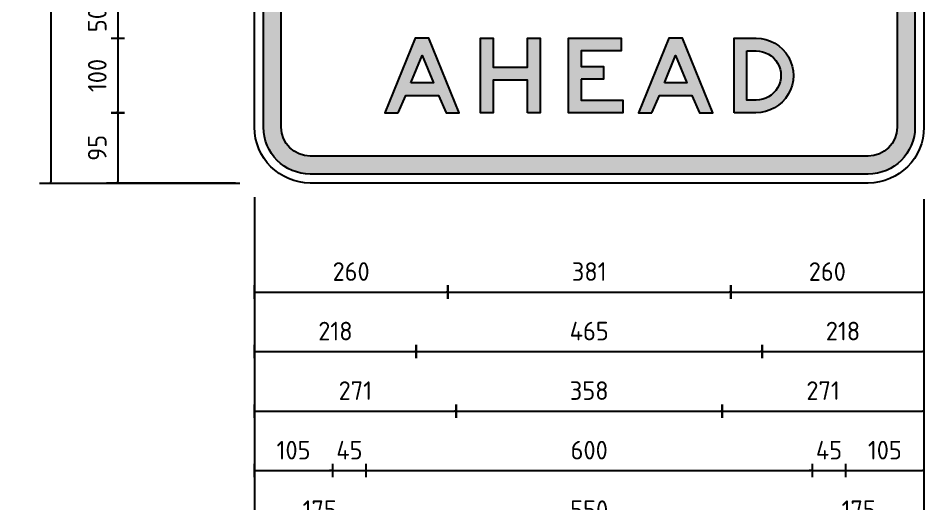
# Model space of a CAD drawing. Extents: x 0 to 420, y 0 to 297.
# Drawn here: x 136.4 to 258.1, y 103.1 to 168.4 of the extents above; entities that cross this region are included whole.
import ezdxf

# ---------------------------------------------------------------- set-up
doc = ezdxf.new("R2010")
doc.units = 0
doc.header["$LTSCALE"] = 12
doc.layers.get('0').update_dxf_attribs({"linetype": 'CONTINUOUS'})
doc.layers.get('DEFPOINTS').update_dxf_attribs({"linetype": 'CONTINUOUS'})
for name, color, linetype in [('L25', 1, 'CONTINUOUS'), ('L35', 3, 'CONTINUOUS'), ('T25', 1, 'CONTINUOUS')]:
    doc.layers.add(name, color=color, linetype=linetype)
doc.styles.add('ISO3098B', font='iso3098b')
doc.dimstyles.new('SIGNSDIM', dxfattribs={"dimtxt": 2.5, "dimasz": 0.2, "dimexe": 1.5, "dimexo": 2, "dimgap": 1.5, "dimtad": 1, "dimdec": 4, "dimlfac": 10, "dimrnd": 1, "dimdsep": 46, "dimtxsty": 'ISO3098B', "dimblk": 'SGNDIM', "dimcen": 0.09, "dimse2": 1, "dimadec": 0, "dimazin": 0, "dimtfac": 1, "dimtdec": 4, "dimtix": 1, "dimtmove": 0, "dimatfit": 3, "dimldrblk": 'SGNDIM', "dimfxl": 1, "dimtolj": 1, "dimtzin": 0, "dimarcsym": 0})

# ---------------------------------------------------------------- blocks, each defined once
blk = doc.blocks.new('SGNDIM')
for p, q in [((0, 0), (-1, 0)), ((0, 4.5), (0, -4.5))]:
    blk.add_line(p, q)
blk = doc.blocks.new('*D6')
at = {"layer": 'DEFPOINTS', "color": 0}
for p in [(168.16428981865, 266.141920622477), (140.7444221418872, 146.1723193313578), (168.16428981865, 146.1723193313578)]:
    blk.add_point(p, dxfattribs=at)
at = {"layer": 'T25', "color": 0, "lineweight": -2}
for p, q in [((166.16428981865, 266.141920622477), (139.2444221418873, 266.141920622477)), ((140.7444221418873, 265.941920622477), (140.7444221418872, 146.3723193313577)), ((166.16428981865, 146.1723193313578), (139.2444221418872, 146.1723193313578))]:
    blk.add_line(p, q, dxfattribs=at)
at = {"layer": 'T25', "color": 0, "lineweight": -2, "xscale": 0.2, "yscale": 0.2, "zscale": 0.2}
for p, rotation in [((140.7444221418873, 266.141920622477), 90), ((140.7444221418872, 146.1723193313578), 270)]:
    blk.add_blockref('SGNDIM', p, dxfattribs=dict(at, rotation=rotation))
at = {"layer": 'T25', "color": 0, "insert": (137.9944221418872, 206.1571199769174), "char_height": 2.5, "attachment_point": 5, "rotation": 90, "style": 'ISO3098B'}
blk.add_mtext('\\A1;1200', dxfattribs=at)
blk = doc.blocks.new('*D7')
at = {"layer": 'DEFPOINTS', "color": 0}
for p in [(194.1114920122527, 149.5073757928945), (168.1422732622527, 144.9612510304618), (194.1114920122527, 131.5762824416499)]:
    blk.add_point(p, dxfattribs=at)
at = {"layer": 'T25', "color": 0, "lineweight": -2}
for p, q in [((168.1422732622527, 142.9612510304618), (168.1422732622527, 130.0762824416499)), ((168.3422732622527, 131.5762824416499), (193.9114920122527, 131.5762824416499))]:
    blk.add_line(p, q, dxfattribs=at)
at = {"layer": 'T25', "color": 0, "lineweight": -2, "xscale": 0.2, "yscale": 0.2, "zscale": 0.2, "rotation": 180}
blk.add_blockref('SGNDIM', (168.1422732622527, 131.5762824416499), dxfattribs=at)
at = {"layer": 'T25', "color": 0, "lineweight": -2, "xscale": 0.2, "yscale": 0.2, "zscale": 0.2}
blk.add_blockref('SGNDIM', (194.1114920122527, 131.5762824416499), dxfattribs=at)
at = {"layer": 'T25', "color": 0, "insert": (181.1268826372527, 134.3262824416499), "char_height": 2.5, "attachment_point": 5, "style": 'ISO3098B'}
blk.add_mtext('\\A1;260', dxfattribs=at)
blk = doc.blocks.new('*D8')
at = {"layer": 'DEFPOINTS', "color": 0}
for p in [(194.1114920122527, 143.2931018205132), (232.1730545122527, 143.2931018205132), (232.1730545122527, 131.5762824416499)]:
    blk.add_point(p, dxfattribs=at)
at = {"layer": 'T25', "color": 0, "lineweight": -2}
blk.add_line((194.3114920122527, 131.5762824416499), (231.9730545122528, 131.5762824416499), dxfattribs=at)
at = {"layer": 'T25', "color": 0, "lineweight": -2, "xscale": 0.2, "yscale": 0.2, "zscale": 0.2, "rotation": 180}
blk.add_blockref('SGNDIM', (194.1114920122527, 131.5762824416499), dxfattribs=at)
at = {"layer": 'T25', "color": 0, "lineweight": -2, "xscale": 0.2, "yscale": 0.2, "zscale": 0.2}
blk.add_blockref('SGNDIM', (232.1730545122527, 131.5762824416499), dxfattribs=at)
at = {"layer": 'T25', "color": 0, "insert": (213.1422732622527, 134.3262824416499), "char_height": 2.5, "attachment_point": 5, "style": 'ISO3098B'}
blk.add_mtext('\\A1;381', dxfattribs=at)
blk = doc.blocks.new('*D9')
at = {"layer": 'DEFPOINTS', "color": 0}
for p in [(232.1730545122527, 149.5073757928945), (258.1422732622527, 146.0309273231212), (258.1422732622527, 131.5762824416499)]:
    blk.add_point(p, dxfattribs=at)
at = {"layer": 'T25', "color": 0, "lineweight": -2}
for p, q in [((258.1422732622527, 144.0309273231212), (258.1422732622527, 130.0762824416499)), ((232.3730545122527, 131.5762824416499), (257.9422732622527, 131.5762824416499))]:
    blk.add_line(p, q, dxfattribs=at)
at = {"layer": 'T25', "color": 0, "lineweight": -2, "xscale": 0.2, "yscale": 0.2, "zscale": 0.2, "rotation": 180}
blk.add_blockref('SGNDIM', (232.1730545122527, 131.5762824416499), dxfattribs=at)
at = {"layer": 'T25', "color": 0, "lineweight": -2, "xscale": 0.2, "yscale": 0.2, "zscale": 0.2}
blk.add_blockref('SGNDIM', (258.1422732622527, 131.5762824416499), dxfattribs=at)
at = {"layer": 'T25', "color": 0, "insert": (245.1576638872527, 134.3262824416499), "char_height": 2.5, "attachment_point": 5, "style": 'ISO3098B'}
blk.add_mtext('\\A1;260', dxfattribs=at)
blk = doc.blocks.new('*D10')
at = {"layer": 'DEFPOINTS', "color": 0}
for p in [(189.8969607622527, 152.3771698749588), (168.1422732622527, 142.75008185801), (189.8969607622527, 123.5762824416499)]:
    blk.add_point(p, dxfattribs=at)
at = {"layer": 'T25', "color": 0, "lineweight": -2}
for p, q in [((168.1422732622527, 140.75008185801), (168.1422732622527, 122.0762824416499)), ((168.3422732622527, 123.5762824416499), (189.6969607622527, 123.5762824416499))]:
    blk.add_line(p, q, dxfattribs=at)
at = {"layer": 'T25', "color": 0, "lineweight": -2, "xscale": 0.2, "yscale": 0.2, "zscale": 0.2, "rotation": 180}
blk.add_blockref('SGNDIM', (168.1422732622527, 123.5762824416499), dxfattribs=at)
at = {"layer": 'T25', "color": 0, "lineweight": -2, "xscale": 0.2, "yscale": 0.2, "zscale": 0.2}
blk.add_blockref('SGNDIM', (189.8969607622527, 123.5762824416499), dxfattribs=at)
at = {"layer": 'T25', "color": 0, "insert": (179.0196170122527, 126.3262824416499), "char_height": 2.5, "attachment_point": 5, "style": 'ISO3098B'}
blk.add_mtext('\\A1;218', dxfattribs=at)
blk = doc.blocks.new('*D11')
at = {"layer": 'DEFPOINTS', "color": 0}
for p in [(189.8969607622527, 142.4479692946325), (236.3875857622527, 142.4479692946325), (236.3875857622527, 123.5762824416499)]:
    blk.add_point(p, dxfattribs=at)
at = {"layer": 'T25', "color": 0, "lineweight": -2}
blk.add_line((190.0969607622527, 123.5762824416499), (236.1875857622527, 123.5762824416499), dxfattribs=at)
at = {"layer": 'T25', "color": 0, "lineweight": -2, "xscale": 0.2, "yscale": 0.2, "zscale": 0.2, "rotation": 180}
blk.add_blockref('SGNDIM', (189.8969607622527, 123.5762824416499), dxfattribs=at)
at = {"layer": 'T25', "color": 0, "lineweight": -2, "xscale": 0.2, "yscale": 0.2, "zscale": 0.2}
blk.add_blockref('SGNDIM', (236.3875857622527, 123.5762824416499), dxfattribs=at)
at = {"layer": 'T25', "color": 0, "insert": (213.1422732622527, 126.3262824416499), "char_height": 2.5, "attachment_point": 5, "style": 'ISO3098B'}
blk.add_mtext('\\A1;465', dxfattribs=at)
blk = doc.blocks.new('*D12')
at = {"layer": 'DEFPOINTS', "color": 0}
for p in [(236.3875857622527, 152.3771698749588), (258.1422732622527, 144.3545959512456), (258.1422732622527, 123.5762824416499)]:
    blk.add_point(p, dxfattribs=at)
at = {"layer": 'T25', "color": 0, "lineweight": -2}
for p, q in [((258.1422732622527, 142.3545959512456), (258.1422732622527, 122.0762824416499)), ((236.5875857622527, 123.5762824416499), (257.9422732622527, 123.5762824416499))]:
    blk.add_line(p, q, dxfattribs=at)
at = {"layer": 'T25', "color": 0, "lineweight": -2, "xscale": 0.2, "yscale": 0.2, "zscale": 0.2, "rotation": 180}
blk.add_blockref('SGNDIM', (236.3875857622527, 123.5762824416499), dxfattribs=at)
at = {"layer": 'T25', "color": 0, "lineweight": -2, "xscale": 0.2, "yscale": 0.2, "zscale": 0.2}
blk.add_blockref('SGNDIM', (258.1422732622527, 123.5762824416499), dxfattribs=at)
at = {"layer": 'T25', "color": 0, "insert": (247.2649295122527, 126.3262824416499), "char_height": 2.5, "attachment_point": 5, "style": 'ISO3098B'}
blk.add_mtext('\\A1;218', dxfattribs=at)
blk = doc.blocks.new('*D13')
at = {"layer": 'DEFPOINTS', "color": 0}
for p in [(195.2508670122527, 150.8826822495431), (168.1422732622527, 146.3365574871103), (195.2508670122527, 115.5762824416499)]:
    blk.add_point(p, dxfattribs=at)
at = {"layer": 'T25', "color": 0, "lineweight": -2}
for p, q in [((168.1422732622527, 144.3365574871103), (168.1422732622527, 114.0762824416499)), ((168.3422732622527, 115.5762824416499), (195.0508670122527, 115.5762824416499))]:
    blk.add_line(p, q, dxfattribs=at)
at = {"layer": 'T25', "color": 0, "lineweight": -2, "xscale": 0.2, "yscale": 0.2, "zscale": 0.2, "rotation": 180}
blk.add_blockref('SGNDIM', (168.1422732622527, 115.5762824416499), dxfattribs=at)
at = {"layer": 'T25', "color": 0, "lineweight": -2, "xscale": 0.2, "yscale": 0.2, "zscale": 0.2}
blk.add_blockref('SGNDIM', (195.2508670122527, 115.5762824416499), dxfattribs=at)
at = {"layer": 'T25', "color": 0, "insert": (181.6965701372527, 118.3262824416499), "char_height": 2.5, "attachment_point": 5, "style": 'ISO3098B'}
blk.add_mtext('\\A1;271', dxfattribs=at)
blk = doc.blocks.new('*D14')
at = {"layer": 'DEFPOINTS', "color": 0}
for p in [(195.2508670122527, 141.1146359612992), (231.0336795122527, 141.1146359612992), (231.0336795122527, 115.5762824416499)]:
    blk.add_point(p, dxfattribs=at)
at = {"layer": 'T25', "color": 0, "lineweight": -2}
blk.add_line((195.4508670122527, 115.5762824416499), (230.8336795122527, 115.5762824416499), dxfattribs=at)
at = {"layer": 'T25', "color": 0, "lineweight": -2, "xscale": 0.2, "yscale": 0.2, "zscale": 0.2, "rotation": 180}
blk.add_blockref('SGNDIM', (195.2508670122527, 115.5762824416499), dxfattribs=at)
at = {"layer": 'T25', "color": 0, "lineweight": -2, "xscale": 0.2, "yscale": 0.2, "zscale": 0.2}
blk.add_blockref('SGNDIM', (231.0336795122527, 115.5762824416499), dxfattribs=at)
at = {"layer": 'T25', "color": 0, "insert": (213.1422732622527, 118.3262824416499), "char_height": 2.5, "attachment_point": 5, "style": 'ISO3098B'}
blk.add_mtext('\\A1;358', dxfattribs=at)
blk = doc.blocks.new('*D15')
at = {"layer": 'DEFPOINTS', "color": 0}
for p in [(231.0336795122527, 150.8826822495432), (258.1422732622527, 142.8601083258301), (258.1422732622527, 115.5762824416499)]:
    blk.add_point(p, dxfattribs=at)
at = {"layer": 'T25', "color": 0, "lineweight": -2}
for p, q in [((258.1422732622527, 140.8601083258301), (258.1422732622527, 114.0762824416499)), ((231.2336795122526, 115.5762824416499), (257.9422732622527, 115.5762824416499))]:
    blk.add_line(p, q, dxfattribs=at)
at = {"layer": 'T25', "color": 0, "lineweight": -2, "xscale": 0.2, "yscale": 0.2, "zscale": 0.2, "rotation": 180}
blk.add_blockref('SGNDIM', (231.0336795122527, 115.5762824416499), dxfattribs=at)
at = {"layer": 'T25', "color": 0, "lineweight": -2, "xscale": 0.2, "yscale": 0.2, "zscale": 0.2}
blk.add_blockref('SGNDIM', (258.1422732622527, 115.5762824416499), dxfattribs=at)
at = {"layer": 'T25', "color": 0, "insert": (244.5879763872527, 118.3262824416499), "char_height": 2.5, "attachment_point": 5, "style": 'ISO3098B'}
blk.add_mtext('\\A1;271', dxfattribs=at)
blk = doc.blocks.new('*D16')
at = {"layer": 'DEFPOINTS', "color": 0}
for p in [(168.1422732622527, 139.3344806523079), (178.6399964765384, 139.3344806523079), (178.6399964765384, 107.5762824416499)]:
    blk.add_point(p, dxfattribs=at)
at = {"layer": 'T25', "color": 0, "lineweight": -2}
for p, q in [((168.1422732622527, 137.3344806523079), (168.1422732622527, 106.0762824416499)), ((168.3422732622527, 107.5762824416499), (178.4399964765384, 107.5762824416499))]:
    blk.add_line(p, q, dxfattribs=at)
at = {"layer": 'T25', "color": 0, "lineweight": -2, "xscale": 0.2, "yscale": 0.2, "zscale": 0.2, "rotation": 180}
blk.add_blockref('SGNDIM', (168.1422732622527, 107.5762824416499), dxfattribs=at)
at = {"layer": 'T25', "color": 0, "lineweight": -2, "xscale": 0.2, "yscale": 0.2, "zscale": 0.2}
blk.add_blockref('SGNDIM', (178.6399964765384, 107.5762824416499), dxfattribs=at)
at = {"layer": 'T25', "color": 0, "insert": (173.3911348693955, 110.3262824416499), "char_height": 2.5, "attachment_point": 5, "style": 'ISO3098B'}
blk.add_mtext('\\A1;105', dxfattribs=at)
blk = doc.blocks.new('*D17')
at = {"layer": 'DEFPOINTS', "color": 0}
for p in [(183.160487547967, 142.5223341457402), (243.1240589765384, 142.5223341457402), (243.1240589765384, 107.5762824416499)]:
    blk.add_point(p, dxfattribs=at)
at = {"layer": 'T25', "color": 0, "lineweight": -2}
blk.add_line((183.360487547967, 107.5762824416499), (242.9240589765384, 107.5762824416499), dxfattribs=at)
at = {"layer": 'T25', "color": 0, "lineweight": -2, "xscale": 0.2, "yscale": 0.2, "zscale": 0.2, "rotation": 180}
blk.add_blockref('SGNDIM', (183.160487547967, 107.5762824416499), dxfattribs=at)
at = {"layer": 'T25', "color": 0, "lineweight": -2, "xscale": 0.2, "yscale": 0.2, "zscale": 0.2}
blk.add_blockref('SGNDIM', (243.1240589765384, 107.5762824416499), dxfattribs=at)
at = {"layer": 'T25', "color": 0, "insert": (213.1422732622527, 110.3262824416499), "char_height": 2.5, "attachment_point": 5, "style": 'ISO3098B'}
blk.add_mtext('\\A1;600', dxfattribs=at)
blk = doc.blocks.new('*D18')
at = {"layer": 'DEFPOINTS', "color": 0}
for p in [(247.644550047967, 139.3344806523079), (258.1422732622527, 139.3344806523079), (258.1422732622527, 107.5762824416499)]:
    blk.add_point(p, dxfattribs=at)
at = {"layer": 'T25', "color": 0, "lineweight": -2}
for p, q in [((258.1422732622527, 137.3344806523079), (258.1422732622527, 106.0762824416499)), ((247.8445500479669, 107.5762824416499), (257.9422732622527, 107.5762824416499))]:
    blk.add_line(p, q, dxfattribs=at)
at = {"layer": 'T25', "color": 0, "lineweight": -2, "xscale": 0.2, "yscale": 0.2, "zscale": 0.2, "rotation": 180}
blk.add_blockref('SGNDIM', (247.644550047967, 107.5762824416499), dxfattribs=at)
at = {"layer": 'T25', "color": 0, "lineweight": -2, "xscale": 0.2, "yscale": 0.2, "zscale": 0.2}
blk.add_blockref('SGNDIM', (258.1422732622527, 107.5762824416499), dxfattribs=at)
at = {"layer": 'T25', "color": 0, "insert": (252.8934116551098, 110.3262824416499), "char_height": 2.5, "attachment_point": 5, "style": 'ISO3098B'}
blk.add_mtext('\\A1;105', dxfattribs=at)
blk = doc.blocks.new('*D26')
at = {"layer": 'DEFPOINTS', "color": 0}
for p in [(165.0759647421918, 165.6743856019174), (149.7444221418873, 155.6743856019174), (165.0759647421918, 155.6743856019174)]:
    blk.add_point(p, dxfattribs=at)
at = {"layer": 'T25', "color": 0, "lineweight": -2}
blk.add_line((149.7444221418873, 165.4743856019174), (149.7444221418873, 155.8743856019174), dxfattribs=at)
at = {"layer": 'T25', "color": 0, "lineweight": -2, "xscale": 0.2, "yscale": 0.2, "zscale": 0.2}
for p, rotation in [((149.7444221418873, 165.6743856019174), 90), ((149.7444221418873, 155.6743856019174), 270)]:
    blk.add_blockref('SGNDIM', p, dxfattribs=dict(at, rotation=rotation))
at = {"layer": 'T25', "color": 0, "insert": (146.9944221418873, 160.6743856019174), "char_height": 2.5, "attachment_point": 5, "rotation": 90, "style": 'ISO3098B'}
blk.add_mtext('\\A1;100', dxfattribs=at)
blk = doc.blocks.new('*D27')
at = {"layer": 'DEFPOINTS', "color": 0}
for p in [(167.5801084039522, 155.6743856019174), (149.7444221418873, 146.222306665229), (167.5801084039522, 146.222306665229)]:
    blk.add_point(p, dxfattribs=at)
at = {"layer": 'T25', "color": 0, "lineweight": -2}
for p, q in [((149.7444221418873, 155.4743856019174), (149.7444221418873, 146.422306665229)), ((165.5801084039522, 146.222306665229), (148.2444221418873, 146.222306665229))]:
    blk.add_line(p, q, dxfattribs=at)
at = {"layer": 'T25', "color": 0, "lineweight": -2, "xscale": 0.2, "yscale": 0.2, "zscale": 0.2}
for p, rotation in [((149.7444221418873, 155.6743856019174), 90), ((149.7444221418873, 146.222306665229), 270)]:
    blk.add_blockref('SGNDIM', p, dxfattribs=dict(at, rotation=rotation))
at = {"layer": 'T25', "color": 0, "insert": (146.9944221418873, 150.9483461335732), "char_height": 2.5, "attachment_point": 5, "rotation": 90, "style": 'ISO3098B'}
blk.add_mtext('\\A1;95', dxfattribs=at)
blk = doc.blocks.new('*D30')
at = {"layer": 'DEFPOINTS', "color": 0}
for p in [(165.0759647421918, 170.6743856019174), (149.7444221418873, 165.6743856019174), (165.0759647421918, 165.6743856019174)]:
    blk.add_point(p, dxfattribs=at)
at = {"layer": 'T25', "color": 0, "lineweight": -2}
for p, q in [((149.7444221418873, 170.8743856019174), (149.7444221418873, 171.0743856019174)), ((149.7444221418873, 170.6743856019174), (149.7444221418873, 165.6743856019174)), ((149.7444221418873, 165.4743856019174), (149.7444221418873, 165.2743856019174))]:
    blk.add_line(p, q, dxfattribs=at)
at = {"layer": 'T25', "color": 0, "lineweight": -2, "xscale": 0.2, "yscale": 0.2, "zscale": 0.2}
for p, rotation in [((149.7444221418873, 170.6743856019174), 270), ((149.7444221418873, 165.6743856019174), 90)]:
    blk.add_blockref('SGNDIM', p, dxfattribs=dict(at, rotation=rotation))
at = {"layer": 'T25', "color": 0, "insert": (146.9944221418873, 168.1743856019174), "char_height": 2.5, "attachment_point": 5, "rotation": 90, "style": 'ISO3098B'}
blk.add_mtext('\\A1;50', dxfattribs=at)
blk = doc.blocks.new('*D33')
at = {"layer": 'DEFPOINTS', "color": 0}
for p in [(185.6621951372527, 153.8529107082542), (168.1422732622526, 144.2258226913054), (185.6621951372527, 99.57628244164991)]:
    blk.add_point(p, dxfattribs=at)
at = {"layer": 'T25', "color": 0, "lineweight": -2}
for p, q in [((168.1422732622526, 142.2258226913054), (168.1422732622526, 98.07628244164991)), ((168.3422732622526, 99.57628244164991), (185.4621951372527, 99.57628244164991))]:
    blk.add_line(p, q, dxfattribs=at)
at = {"layer": 'T25', "color": 0, "lineweight": -2, "xscale": 0.2, "yscale": 0.2, "zscale": 0.2, "rotation": 180}
blk.add_blockref('SGNDIM', (168.1422732622526, 99.57628244164991), dxfattribs=at)
at = {"layer": 'T25', "color": 0, "lineweight": -2, "xscale": 0.2, "yscale": 0.2, "zscale": 0.2}
blk.add_blockref('SGNDIM', (185.6621951372527, 99.57628244164991), dxfattribs=at)
at = {"layer": 'T25', "color": 0, "insert": (176.9022341997527, 102.3262824416499), "char_height": 2.5, "attachment_point": 5, "style": 'ISO3098B'}
blk.add_mtext('\\A1;175', dxfattribs=at)
blk = doc.blocks.new('*D34')
at = {"layer": 'DEFPOINTS', "color": 0}
for p in [(185.6621951372527, 130.6179491083166), (240.6223513872527, 130.6179491083166), (240.6223513872527, 99.57628244164991)]:
    blk.add_point(p, dxfattribs=at)
at = {"layer": 'T25', "color": 0, "lineweight": -2}
blk.add_line((185.8621951372527, 99.57628244164991), (240.4223513872527, 99.57628244164991), dxfattribs=at)
at = {"layer": 'T25', "color": 0, "lineweight": -2, "xscale": 0.2, "yscale": 0.2, "zscale": 0.2, "rotation": 180}
blk.add_blockref('SGNDIM', (185.6621951372527, 99.57628244164991), dxfattribs=at)
at = {"layer": 'T25', "color": 0, "lineweight": -2, "xscale": 0.2, "yscale": 0.2, "zscale": 0.2}
blk.add_blockref('SGNDIM', (240.6223513872527, 99.57628244164991), dxfattribs=at)
at = {"layer": 'T25', "color": 0, "insert": (213.1422732622527, 102.3262824416499), "char_height": 2.5, "attachment_point": 5, "style": 'ISO3098B'}
blk.add_mtext('\\A1;550', dxfattribs=at)
blk = doc.blocks.new('*D35')
at = {"layer": 'DEFPOINTS', "color": 0}
for p in [(240.6223513872527, 153.8529107082542), (258.1422732622527, 145.830336784541), (258.1422732622527, 99.57628244164991)]:
    blk.add_point(p, dxfattribs=at)
at = {"layer": 'T25', "color": 0, "lineweight": -2}
for p, q in [((258.1422732622527, 143.830336784541), (258.1422732622527, 98.07628244164991)), ((240.8223513872527, 99.57628244164991), (257.9422732622527, 99.57628244164991))]:
    blk.add_line(p, q, dxfattribs=at)
at = {"layer": 'T25', "color": 0, "lineweight": -2, "xscale": 0.2, "yscale": 0.2, "zscale": 0.2, "rotation": 180}
blk.add_blockref('SGNDIM', (240.6223513872527, 99.57628244164991), dxfattribs=at)
at = {"layer": 'T25', "color": 0, "lineweight": -2, "xscale": 0.2, "yscale": 0.2, "zscale": 0.2}
blk.add_blockref('SGNDIM', (258.1422732622527, 99.57628244164991), dxfattribs=at)
at = {"layer": 'T25', "color": 0, "insert": (249.3823123247527, 102.3262824416499), "char_height": 2.5, "attachment_point": 5, "style": 'ISO3098B'}
blk.add_mtext('\\A1;175', dxfattribs=at)
blk = doc.blocks.new('*D36')
at = {"layer": 'DEFPOINTS', "color": 0}
for p in [(178.6399964765384, 110.0239523812034), (183.160487547967, 110.0239523812034), (183.160487547967, 107.5762824416499)]:
    blk.add_point(p, dxfattribs=at)
at = {"layer": 'T25', "color": 0, "lineweight": -2}
for p, q in [((178.4399964765384, 107.5762824416499), (178.2399964765384, 107.5762824416499)), ((178.6399964765384, 107.5762824416499), (183.160487547967, 107.5762824416499)), ((183.360487547967, 107.5762824416499), (183.560487547967, 107.5762824416499))]:
    blk.add_line(p, q, dxfattribs=at)
at = {"layer": 'T25', "color": 0, "lineweight": -2, "xscale": 0.2, "yscale": 0.2, "zscale": 0.2}
blk.add_blockref('SGNDIM', (178.6399964765384, 107.5762824416499), dxfattribs=at)
at = {"layer": 'T25', "color": 0, "lineweight": -2, "xscale": 0.2, "yscale": 0.2, "zscale": 0.2, "rotation": 180}
blk.add_blockref('SGNDIM', (183.160487547967, 107.5762824416499), dxfattribs=at)
at = {"layer": 'T25', "color": 0, "insert": (180.9002420122527, 110.3262824416499), "char_height": 2.5, "attachment_point": 5, "style": 'ISO3098B'}
blk.add_mtext('\\A1;45', dxfattribs=at)
blk = doc.blocks.new('*D37')
at = {"layer": 'DEFPOINTS', "color": 0}
for p in [(243.1240589765384, 110.0239523812034), (247.644550047967, 110.0239523812034), (247.644550047967, 107.5762824416499)]:
    blk.add_point(p, dxfattribs=at)
at = {"layer": 'T25', "color": 0, "lineweight": -2}
for p, q in [((242.9240589765384, 107.5762824416499), (242.7240589765384, 107.5762824416499)), ((243.1240589765384, 107.5762824416499), (247.644550047967, 107.5762824416499)), ((247.8445500479669, 107.5762824416499), (248.044550047967, 107.5762824416499))]:
    blk.add_line(p, q, dxfattribs=at)
at = {"layer": 'T25', "color": 0, "lineweight": -2, "xscale": 0.2, "yscale": 0.2, "zscale": 0.2}
blk.add_blockref('SGNDIM', (243.1240589765384, 107.5762824416499), dxfattribs=at)
at = {"layer": 'T25', "color": 0, "lineweight": -2, "xscale": 0.2, "yscale": 0.2, "zscale": 0.2, "rotation": 180}
blk.add_blockref('SGNDIM', (247.644550047967, 107.5762824416499), dxfattribs=at)
at = {"layer": 'T25', "color": 0, "insert": (245.3843045122527, 110.3262824416499), "char_height": 2.5, "attachment_point": 5, "style": 'ISO3098B'}
blk.add_mtext('\\A1;45', dxfattribs=at)

msp = doc.modelspace()

# ---------------------------------------------------------------- hatches: boundary and pattern name
at = {"layer": 'L25'}
h = msp.add_hatch(color=256, dxfattribs=at)
edge = h.paths.add_edge_path(flags=16)
edge.add_line((171.7422732622527, 153.7223066652291), (171.7422732622528, 258.5919332886057))
edge.add_arc((175.6422732622527, 258.5919332886056), 3.899999999999949, 89.9999999999992, 179.9999999999996, ccw=False)
edge.add_line((175.6422732622528, 262.4919332886055), (250.6422732622527, 262.4919332886056))
edge.add_arc((250.6422732622527, 258.5919332886056), 3.900000000000006, 3.979039320256561e-13, 90, ccw=False)
edge.add_line((254.5422732622527, 258.5919332886057), (254.5422732622526, 153.722306665229))
edge.add_arc((250.6422732622527, 153.722306665229), 3.899999999999977, -90, 0, ccw=False)
edge.add_line((250.6422732622527, 149.822306665229), (175.6422732622527, 149.8223066652291))
edge.add_arc((175.6422732622527, 153.7223066652291), 3.900000000000006, 180.0000000000004, 270.0000000000004, ccw=False)
edge = h.paths.add_edge_path()
edge.add_line((169.3422732622527, 153.7223066652291), (169.3422732622528, 258.5919332886057))
edge.add_arc((175.6422732622528, 258.5919332886057), 6.299999999999983, 90, 180, ccw=False)
edge.add_line((175.6422732622528, 264.8919332886056), (250.6422732622527, 264.8919332886056))
edge.add_arc((250.6422732622527, 258.5919332886056), 6.300000000000011, 2.8421709430404007e-13, 89.99999999999949, ccw=False)
edge.add_line((256.9422732622527, 258.5919332886057), (256.9422732622527, 153.722306665229))
edge.add_arc((250.6422732622527, 153.722306665229), 6.299999999999955, 269.9999999999995, 359.9999999999998, ccw=False)
edge.add_line((250.6422732622527, 147.4223066652291), (175.6422732622527, 147.4223066652291))
edge.add_arc((175.6422732622527, 153.7223066652291), 6.299999999999983, 180, 270.0000000000002, ccw=False)
h = msp.add_hatch(color=256, dxfattribs=at)
h.paths.add_polyline_path([(221.5406177440677, 155.6743856019174), (222.5711443625176, 157.9842589329251), (226.9610632056667, 157.9842589329251), (227.9915898241167, 155.6743856019174), (229.7714158311241, 155.6743856019174), (225.6712409043724, 165.6743856019174), (223.8609666638119, 165.6743856019174), (219.7607917370602, 155.6743856019174)])
h.paths.add_polyline_path([(223.2451594837005, 159.6798868219639), (224.7661037840922, 163.368443342227), (226.2870480844837, 159.6798868219639)], flags=16)
edge = h.paths.add_edge_path(flags=16)
edge.add_line((234.3157675579151, 163.9717033362921), (235.5880414750728, 163.9717033362921))
edge.add_arc((235.6159329568699, 160.6732192621809), 3.298601995076391, -90.25426196550728, 90.48447288788998, ccw=False)
edge.add_line((235.6012947709335, 157.3746497471587), (234.3157675579151, 157.3746497471587))
edge.add_line((234.3157675579151, 157.3746497471587), (234.315767557915, 163.9717033362921))
edge = h.paths.add_edge_path()
edge.add_line((232.6194019305499, 155.6743856019174), (232.61940193055, 165.6743856019174))
edge.add_line((232.6194019305499, 165.6743856019174), (235.5880414751739, 165.6743856019174))
edge.add_arc((235.5974702317004, 160.6742285321126), 5.000165959662486, -90.65128163074633, 90.10804206891112, ccw=False)
edge.add_line((235.5406345251289, 155.6743856019171), (232.6194019305499, 155.6743856019173))
h.paths.add_polyline_path([(204.8480627649192, 155.6743856019173), (204.8480627649192, 160.0640203657054), (200.2360690328446, 160.0640203657054), (200.2360690328446, 155.6743856019174), (198.5131977877492, 155.6743856019174), (198.5131977877492, 165.6743856019174), (200.2360690328446, 165.6743856019174), (200.2360690328446, 161.7728954700771), (204.8480627649192, 161.7728954700771), (204.8480627649192, 165.6743856019174), (206.5444277153262, 165.6743856019174), (206.5444277153262, 155.6743856019173)])
h.paths.add_polyline_path([(212.0576158350231, 160.1699162374966), (212.0576158350231, 157.3747794894984), (217.6541557755885, 157.3747794894984), (217.6541557755885, 155.6743856019174), (210.3479973987929, 155.6743856019174), (210.3479973987929, 165.6743856019174), (217.4553629656529, 165.6743856019174), (217.4553629656529, 163.9850798585877), (212.0576158350231, 163.9850798585877), (212.0576158350231, 161.8787917772452), (215.0565957606013, 161.8787917772452), (215.0565957606013, 160.1699162374966)])
h.paths.add_polyline_path([(187.4420211442602, 155.6743856019174), (188.4725477627101, 157.9842589329251), (192.8624666058592, 157.9842589329251), (193.8929932243091, 155.6743856019174), (195.6728192313166, 155.6743856019174), (191.5726443045649, 165.6743856019174), (189.7623700640044, 165.6743856019174), (185.6621951372527, 155.6743856019174)])
h.paths.add_polyline_path([(189.146562883893, 159.6798868219639), (190.6675071842847, 163.368443342227), (192.1884514846762, 159.6798868219639)], flags=16)

# ---------------------------------------------------------------- linework, layer by layer
for points in [[(169.3422732622527, 153.7223066652291), (169.3422732622528, 258.5919332886057, -0.4142135623730945), (175.6422732622528, 264.8919332886056), (250.6422732622527, 264.8919332886056, -0.4142135623730935), (256.9422732622527, 258.5919332886057), (256.9422732622527, 153.722306665229, -0.4142135623730945), (250.6422732622527, 147.4223066652291), (175.6422732622527, 147.4223066652291, -0.4142135623730955)], [(171.7422732622527, 153.7223066652291), (171.7422732622528, 258.5919332886057, -0.4142135623730948), (175.6422732622528, 262.4919332886055), (250.6422732622527, 262.4919332886057, -0.4142135623730931), (254.5422732622527, 258.5919332886057), (254.5422732622526, 153.722306665229, -0.4142135623730955), (250.6422732622527, 149.822306665229), (175.6422732622527, 149.8223066652291, -0.4142135623730956)], [(232.6194019305499, 155.6743856019174), (232.6194019305499, 165.6743856019174), (235.5880414751739, 165.6743856019174, -1.006648400964143), (235.5406345251289, 155.6743856019172)], [(234.3157675579151, 163.9717033362922), (235.5880414750728, 163.9717033362922, -1.006467547241045), (235.6012947709335, 157.3746497471587), (234.3157675579151, 157.3746497471588)]]:
    msp.add_lwpolyline(points, format="xyb", close=True, dxfattribs=at)
for points in [[(187.4420211442602, 155.6743856019174), (188.4725477627101, 157.9842589329252), (192.8624666058592, 157.9842589329252), (193.8929932243091, 155.6743856019174), (195.6728192313166, 155.6743856019174), (191.5726443045649, 165.6743856019174), (189.7623700640044, 165.6743856019174), (185.6621951372527, 155.6743856019174)], [(204.8480627649192, 155.6743856019173), (204.8480627649192, 160.0640203657055), (200.2360690328446, 160.0640203657055), (200.2360690328446, 155.6743856019174), (198.5131977877492, 155.6743856019174), (198.5131977877492, 165.6743856019174), (200.2360690328446, 165.6743856019174), (200.2360690328446, 161.7728954700772), (204.8480627649192, 161.7728954700772), (204.8480627649192, 165.6743856019174), (206.5444277153262, 165.6743856019174), (206.5444277153262, 155.6743856019173)], [(212.0576158350231, 160.1699162374966), (212.0576158350231, 157.3747794894985), (217.6541557755885, 157.3747794894985), (217.6541557755885, 155.6743856019174), (210.3479973987929, 155.6743856019174), (210.3479973987929, 165.6743856019174), (217.4553629656529, 165.6743856019174), (217.4553629656529, 163.9850798585878), (212.0576158350231, 163.9850798585878), (212.0576158350231, 161.8787917772453), (215.0565957606013, 161.8787917772453), (215.0565957606013, 160.1699162374966)], [(221.5406177440677, 155.6743856019174), (222.5711443625176, 157.9842589329252), (226.9610632056667, 157.9842589329252), (227.9915898241167, 155.6743856019174), (229.7714158311241, 155.6743856019174), (225.6712409043724, 165.6743856019174), (223.8609666638119, 165.6743856019174), (219.7607917370602, 155.6743856019174)], [(189.146562883893, 159.6798868219639), (190.6675071842847, 163.368443342227), (192.1884514846762, 159.6798868219639)], [(223.2451594837005, 159.6798868219639), (224.7661037840922, 163.368443342227), (226.2870480844837, 159.6798868219639)]]:
    msp.add_lwpolyline(points, close=True, dxfattribs=at)
at = {"layer": 'L35'}
msp.add_lwpolyline([(168.1422732622527, 153.7223066652291), (168.1422732622528, 258.5919332886057, -0.414213562373095), (175.6422732622528, 266.0919332886057), (250.6422732622527, 266.0919332886057, -0.414213562373095), (258.1422732622527, 258.5919332886057), (258.1422732622527, 153.722306665229, -0.414213562373095), (250.6422732622527, 146.222306665229), (175.6422732622527, 146.2223066652291, -0.414213562373095)], format="xyb", close=True, dxfattribs=at)

# ---------------------------------------------------------------- dimensions: what is measured, and where the dimension line sits
at = {"layer": 'T25'}
for base, p1, p2, override, picture, middle in [((140.7444221418872, 146.1723193313578), (168.16428981865, 266.141920622477), (168.16428981865, 146.1723193313578), {"dimse2": 0}, '*D6', (137.9944221418872, 206.1571199769174)), ((149.7444221418873, 165.6743856019174), (165.0759647421918, 170.6743856019174), (165.0759647421918, 165.6743856019174), {"dimse1": 1}, '*D30', (146.9944221418873, 168.1743856019174)), ((149.7444221418873, 155.6743856019174), (165.0759647421918, 165.6743856019174), (165.0759647421918, 155.6743856019174), {"dimse1": 1}, '*D26', (146.9944221418873, 160.6743856019174)), ((149.7444221418873, 146.222306665229), (167.5801084039522, 155.6743856019174), (167.5801084039522, 146.222306665229), {"dimse1": 1, "dimse2": 0}, '*D27', (146.9944221418873, 150.9483461335732))]:
    dim = msp.add_linear_dim(base=base, p1=p1, p2=p2, angle=90, dimstyle='SIGNSDIM', override=override, dxfattribs=at)
    dim.commit()
    dim.dimension.update_dxf_attribs({"geometry": picture, "text_midpoint": middle})
for base, p1, p2, picture, middle in [((185.6621951372527, 99.57628244164991), (168.1422732622526, 144.2258226913054), (185.6621951372527, 153.8529107082542), '*D33', (176.9022341997527, 102.3262824416499)), ((189.8969607622527, 123.5762824416499), (168.1422732622527, 142.75008185801), (189.8969607622527, 152.3771698749588), '*D10', (179.0196170122527, 126.3262824416499)), ((195.2508670122527, 115.5762824416499), (168.1422732622527, 146.3365574871103), (195.2508670122527, 150.8826822495431), '*D13', (181.6965701372527, 118.3262824416499)), ((194.1114920122527, 131.5762824416499), (168.1422732622527, 144.9612510304618), (194.1114920122527, 149.5073757928945), '*D7', (181.1268826372527, 134.3262824416499)), ((178.6399964765384, 107.5762824416499), (168.1422732622527, 139.3344806523079), (178.6399964765384, 139.3344806523079), '*D16', (173.3911348693955, 110.3262824416499))]:
    dim = msp.add_linear_dim(base=base, p1=p1, p2=p2, dimstyle='SIGNSDIM', dxfattribs=at)
    dim.commit()
    dim.dimension.update_dxf_attribs({"geometry": picture, "text_midpoint": middle})
for base, p1, p2, override, picture, middle in [((258.1422732622527, 99.57628244164991), (240.6223513872527, 153.8529107082542), (258.1422732622527, 145.830336784541), {"dimse1": 1, "dimse2": 0}, '*D35', (249.3823123247527, 102.3262824416499)), ((258.1422732622527, 123.5762824416499), (236.3875857622527, 152.3771698749588), (258.1422732622527, 144.3545959512456), {"dimse1": 1, "dimse2": 0}, '*D12', (247.2649295122527, 126.3262824416499)), ((258.1422732622527, 115.5762824416499), (231.0336795122527, 150.8826822495432), (258.1422732622527, 142.8601083258301), {"dimse1": 1, "dimse2": 0}, '*D15', (244.5879763872527, 118.3262824416499)), ((258.1422732622527, 131.5762824416499), (232.1730545122527, 149.5073757928945), (258.1422732622527, 146.0309273231212), {"dimse1": 1, "dimse2": 0}, '*D9', (245.1576638872527, 134.3262824416499)), ((243.1240589765384, 107.5762824416499), (183.160487547967, 142.5223341457402), (243.1240589765384, 142.5223341457402), {"dimse1": 1}, '*D17', (213.1422732622527, 110.3262824416499)), ((232.1730545122527, 131.5762824416499), (194.1114920122527, 143.2931018205132), (232.1730545122527, 143.2931018205132), {"dimse1": 1}, '*D8', (213.1422732622527, 134.3262824416499)), ((236.3875857622527, 123.5762824416499), (189.8969607622527, 142.4479692946325), (236.3875857622527, 142.4479692946325), {"dimse1": 1}, '*D11', (213.1422732622527, 126.3262824416499)), ((231.0336795122527, 115.5762824416499), (195.2508670122527, 141.1146359612992), (231.0336795122527, 141.1146359612992), {"dimse1": 1}, '*D14', (213.1422732622527, 118.3262824416499)), ((258.1422732622527, 107.5762824416499), (247.644550047967, 139.3344806523079), (258.1422732622527, 139.3344806523079), {"dimse1": 1, "dimse2": 0}, '*D18', (252.8934116551098, 110.3262824416499)), ((240.6223513872527, 99.57628244164991), (185.6621951372527, 130.6179491083166), (240.6223513872527, 130.6179491083166), {"dimse1": 1}, '*D34', (213.1422732622527, 102.3262824416499)), ((183.160487547967, 107.5762824416499), (178.6399964765384, 110.0239523812034), (183.160487547967, 110.0239523812034), {"dimse1": 1}, '*D36', (180.9002420122527, 110.3262824416499)), ((247.644550047967, 107.5762824416499), (243.1240589765384, 110.0239523812034), (247.644550047967, 110.0239523812034), {"dimse1": 1}, '*D37', (245.3843045122527, 110.3262824416499))]:
    dim = msp.add_linear_dim(base=base, p1=p1, p2=p2, dimstyle='SIGNSDIM', override=override, dxfattribs=at)
    dim.commit()
    dim.dimension.update_dxf_attribs({"geometry": picture, "text_midpoint": middle})

doc.saveas('drawing.dxf')
